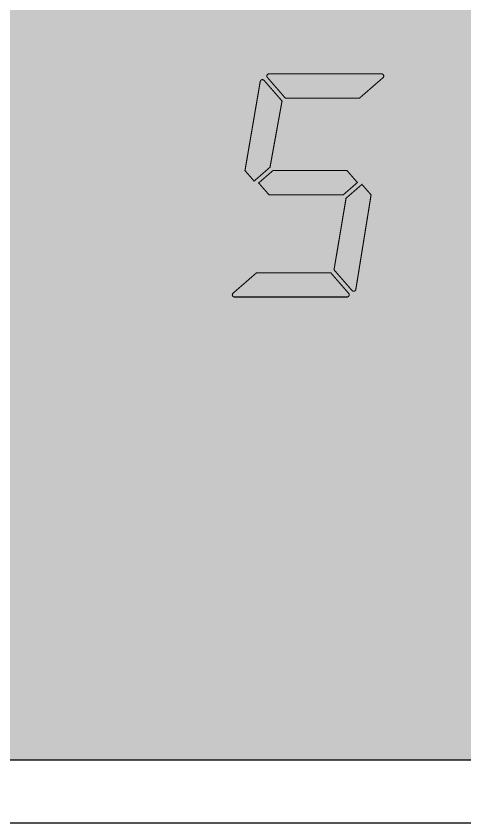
# Model space of a CAD drawing. Header units: millimetres. Extents: x 13402 to 15489, y 85802 to 88728.
# Drawn here: x 14237.18 to 14251.38, y 87165.19 to 87190.74 of the extents above; entities that cross this region are included whole.
import ezdxf

# ---------------------------------------------------------------- set-up
doc = ezdxf.new("R2010")
doc.units = ezdxf.units.MM

# ---------------------------------------------------------------- blocks, each defined once
blk = doc.blocks.new('*U1')
at = {"lineweight": 9}
h = blk.add_hatch(color=250, dxfattribs=at)
h.set_gradient(color1=(217, 227, 231), color2=(224, 232, 235), one_color=1, tint=0.899999976158142, name='INVCYLINDER')
edge = h.paths.add_edge_path()
edge.add_line((-28.00000000004366, -74.9584538140334), (27.99999999995634, -74.9584538140334))
edge.add_arc((27.99999999995634, -72.95845381403342), 2, 270, 360)
edge.add_line((29.99999999995635, -72.95845381403342), (29.99999999995635, -16.95845381403342))
edge.add_arc((27.99999999995634, -16.95845381403342), 2, 0, 90)
edge.add_line((27.99999999995634, -14.95845381403342), (-28.00000000004366, -14.95845381403342))
edge.add_arc((-28.00000000004366, -16.95845381403342), 2, 90, 180)
edge.add_line((-30.00000000004366, -16.95845381403342), (-30.00000000004366, -72.95845381403342))
edge.add_arc((-28.00000000004366, -72.95845381403342), 2, 180, 270)
at = {"color": 252, "true_color": 0x9e9e8a}
blk.add_lwpolyline([(-30.00000000007276, -76.9584538140407), (29.99999999992724, -76.9584538140407, 0.4142135623730951), (31.99999999992724, -74.9584538140407), (31.99999999992724, -14.95845381404069, 0.4142135623730951), (29.99999999992724, -12.95845381404069), (-30.00000000007276, -12.95845381404069, 0.4142135623730951), (-32.00000000007276, -14.95845381404069), (-32.00000000007276, -74.9584538140407, 0.4142135623730951)], format="xyb", close=True, dxfattribs=at)
blk.add_lwpolyline([(-28.00000000004366, -74.9584538140334), (27.99999999995634, -74.9584538140334, 0.4142135623730951), (29.99999999995635, -72.95845381403342), (29.99999999995635, -16.95845381403342, 0.4142135623730951), (27.99999999995634, -14.95845381403342), (-28.00000000004366, -14.95845381403342, 0.4142135623730951), (-30.00000000004366, -16.95845381403342), (-30.00000000004366, -72.95845381403342, 0.4142135623730951)], format="xyb", close=True)
at = {"color": 250, "linetype": 'ByBlock', "lineweight": -2, "const_width": 0.0352778}
for points in [[(-6.025019941356731, -56.62864943953173), (-6.313772041277843, -56.29684943956817), (-5.831563531450228, -53.47584943971742), (-5.827178311286843, -53.4597494396803), (-5.819250181375537, -53.44504943954962), (-5.808285941384383, -53.43314943955192), (-5.794792601256631, -53.42404943970177), (-5.779277031251695, -53.41774943963537), (-5.762246241356479, -53.41564943962294), (-5.751986971285077, -53.41634943940881), (-5.742270271264715, -53.41844943976321), (-5.733128411186044, -53.42194943968206), (-5.724593591265147, -53.42684943950008), (-5.71669794137415, -53.43244943977333), (-5.709473941271426, -53.44014943973161), (-5.140835241356398, -54.09394943965162), (-5.521376941265771, -56.19114943953173)], [(-6.025019941356731, -56.62864943953173), (-6.313772041277843, -56.29684943956817), (-5.831563531450228, -53.47584943971742), (-5.827178311286843, -53.4597494396803), (-5.819250181375537, -53.44504943954962), (-5.808285941384383, -53.43314943955192), (-5.794792601256631, -53.42404943970177), (-5.779277031251695, -53.41774943963537), (-5.762246241356479, -53.41564943962294), (-5.751986971285077, -53.41634943940881), (-5.742270271264715, -53.41844943976321), (-5.733128411186044, -53.42194943968206), (-5.724593591265147, -53.42684943950008), (-5.71669794137415, -53.43244943977333), (-5.709473941271426, -53.44014943973161), (-5.140835241356398, -54.09394943965162), (-5.521376941265771, -56.19114943953173)], [(-6.025019941356731, -56.62864943953173), (-6.313772041277843, -56.29684943956817), (-5.831563531450228, -53.47584943971742), (-5.827178311286843, -53.4597494396803), (-5.819250181375537, -53.44504943954962), (-5.808285941384383, -53.43314943955192), (-5.794792601256631, -53.42404943970177), (-5.779277031251695, -53.41774943963537), (-5.762246241356479, -53.41564943962294), (-5.751986971285077, -53.41634943940881), (-5.742270271264715, -53.41844943976321), (-5.733128411186044, -53.42194943968206), (-5.724593591265147, -53.42684943950008), (-5.71669794137415, -53.43244943977333), (-5.709473941271426, -53.44014943973161), (-5.140835241356398, -54.09394943965162), (-5.521376941265771, -56.19114943953173)], [(-6.025019941356731, -56.62864943953173), (-6.313772041277843, -56.29684943956817), (-5.831563531450228, -53.47584943971742), (-5.827178311286843, -53.4597494396803), (-5.819250181375537, -53.44504943954962), (-5.808285941384383, -53.43314943955192), (-5.794792601256631, -53.42404943970177), (-5.779277031251695, -53.41774943963537), (-5.762246241356479, -53.41564943962294), (-5.751986971285077, -53.41634943940881), (-5.742270271264715, -53.41844943976321), (-5.733128411186044, -53.42194943968206), (-5.724593591265147, -53.42684943950008), (-5.71669794137415, -53.43244943977333), (-5.709473941271426, -53.44014943973161), (-5.140835241356398, -54.09394943965162), (-5.521376941265771, -56.19114943953173)], [(-5.603748391353292, -53.34774943957018), (-5.60906839146628, -53.34144943951833), (-5.613338391267461, -53.33444943968061), (-5.616698391371755, -53.32674943972233), (-5.619078391377115, -53.31904943977133), (-5.620478391268989, -53.31064943969249), (-5.620968391449423, -53.30224943962093), (-5.618448391265701, -53.28334943977097), (-5.611378391360631, -53.26654943962785), (-5.600458391272695, -53.25254943961772), (-5.586248391366098, -53.24204943953373), (-5.569518391275778, -53.23434943956818), (-5.55089839125867, -53.23224943956302), (-1.991328391275601, -53.23224943956302), (-1.972708391258493, -53.23434943956818), (-1.9559783913719, -53.24204943953373), (-1.941838391372584, -53.25254943961772), (-1.930848391188192, -53.26654943962785), (-1.923848391277715, -53.28334943977097), (-1.921328391355928, -53.30224943962093), (-1.922028391287312, -53.3127494397122), (-1.924058391276048, -53.32184943956235), (-1.927418391278479, -53.33164943986776), (-1.932108391294605, -53.3400494396119), (-1.938058391271624, -53.34774943957018), (-1.945408391475211, -53.35474943974259), (-2.689858391269808, -54.00224943961802), (-5.035208391258493, -54.00224943961802)], [(-5.603748391353292, -53.34774943957018), (-5.60906839146628, -53.34144943951833), (-5.613338391267461, -53.33444943968061), (-5.616698391371755, -53.32674943972233), (-5.619078391377115, -53.31904943977133), (-5.620478391268989, -53.31064943969249), (-5.620968391449423, -53.30224943962093), (-5.618448391265701, -53.28334943977097), (-5.611378391360631, -53.26654943962785), (-5.600458391272695, -53.25254943961772), (-5.586248391366098, -53.24204943953373), (-5.569518391275778, -53.23434943956818), (-5.55089839125867, -53.23224943956302), (-1.991328391275601, -53.23224943956302), (-1.972708391258493, -53.23434943956818), (-1.9559783913719, -53.24204943953373), (-1.941838391372584, -53.25254943961772), (-1.930848391188192, -53.26654943962785), (-1.923848391277715, -53.28334943977097), (-1.921328391355928, -53.30224943962093), (-1.922028391287312, -53.3127494397122), (-1.924058391276048, -53.32184943956235), (-1.927418391278479, -53.33164943986776), (-1.932108391294605, -53.3400494396119), (-1.938058391271624, -53.34774943957018), (-1.945408391475211, -53.35474943974259), (-2.689858391269808, -54.00224943961802), (-5.035208391258493, -54.00224943961802)], [(-5.603748391353292, -53.34774943957018), (-5.60906839146628, -53.34144943951833), (-5.613338391267461, -53.33444943968061), (-5.616698391371755, -53.32674943972233), (-5.619078391377115, -53.31904943977133), (-5.620478391268989, -53.31064943969249), (-5.620968391449423, -53.30224943962093), (-5.618448391265701, -53.28334943977097), (-5.611378391360631, -53.26654943962785), (-5.600458391272695, -53.25254943961772), (-5.586248391366098, -53.24204943953373), (-5.569518391275778, -53.23434943956818), (-5.55089839125867, -53.23224943956302), (-1.991328391275601, -53.23224943956302), (-1.972708391258493, -53.23434943956818), (-1.9559783913719, -53.24204943953373), (-1.941838391372584, -53.25254943961772), (-1.930848391188192, -53.26654943962785), (-1.923848391277715, -53.28334943977097), (-1.921328391355928, -53.30224943962093), (-1.922028391287312, -53.3127494397122), (-1.924058391276048, -53.32184943956235), (-1.927418391278479, -53.33164943986776), (-1.932108391294605, -53.3400494396119), (-1.938058391271624, -53.34774943957018), (-1.945408391475211, -53.35474943974259), (-2.689858391269808, -54.00224943961802), (-5.035208391258493, -54.00224943961802)], [(-5.603748391353292, -53.34774943957018), (-5.60906839146628, -53.34144943951833), (-5.613338391267461, -53.33444943968061), (-5.616698391371755, -53.32674943972233), (-5.619078391377115, -53.31904943977133), (-5.620478391268989, -53.31064943969249), (-5.620968391449423, -53.30224943962093), (-5.618448391265701, -53.28334943977097), (-5.611378391360631, -53.26654943962785), (-5.600458391272695, -53.25254943961772), (-5.586248391366098, -53.24204943953373), (-5.569518391275778, -53.23434943956818), (-5.55089839125867, -53.23224943956302), (-1.991328391275601, -53.23224943956302), (-1.972708391258493, -53.23434943956818), (-1.9559783913719, -53.24204943953373), (-1.941838391372584, -53.25254943961772), (-1.930848391188192, -53.26654943962785), (-1.923848391277715, -53.28334943977097), (-1.921328391355928, -53.30224943962093), (-1.922028391287312, -53.3127494397122), (-1.924058391276048, -53.32184943956235), (-1.927418391278479, -53.33164943986776), (-1.932108391294605, -53.3400494396119), (-1.938058391271624, -53.34774943957018), (-1.945408391475211, -53.35474943974259), (-2.689858391269808, -54.00224943961802), (-5.035208391258493, -54.00224943961802)], [(-5.551668391286511, -57.06684943963046), (-5.880318391369655, -56.68884943993908), (-5.42951839127636, -56.29684943956817), (-3.084168391360435, -56.29684943956817), (-2.755518391291843, -56.67484943959426), (-3.20638839136518, -57.06684943963046)], [(-5.551668391286511, -57.06684943963046), (-5.880318391369655, -56.68884943993908), (-5.42951839127636, -56.29684943956817), (-3.084168391360435, -56.29684943956817), (-2.755518391291843, -56.67484943959426), (-3.20638839136518, -57.06684943963046)], [(-5.551668391286511, -57.06684943963046), (-5.880318391369655, -56.68884943993908), (-5.42951839127636, -56.29684943956817), (-3.084168391360435, -56.29684943956817), (-2.755518391291843, -56.67484943959426), (-3.20638839136518, -57.06684943963046)], [(-5.551668391286511, -57.06684943963046), (-5.880318391369655, -56.68884943993908), (-5.42951839127636, -56.29684943956817), (-3.084168391360435, -56.29684943956817), (-2.755518391291843, -56.67484943959426), (-3.20638839136518, -57.06684943963046)], [(-2.322116891155019, -57.06684943963046), (-2.61081789137097, -56.73434943956817), (-3.114488891267683, -57.17254943968874), (-3.495050891157006, -59.4405494398452), (-2.926412891276413, -60.09434943975794), (-2.919181891280459, -60.10204943971621), (-2.911278891275287, -60.10764943966205), (-2.902738891280023, -60.11254943980748), (-2.89358989118773, -60.11604943974089), (-2.883866891250363, -60.1181494397606), (-2.873590891293133, -60.1181494397606), (-2.856580891355406, -60.1167494398469), (-2.841075891294167, -60.1104494394749), (-2.827579891454661, -60.10134943993034), (-2.81661089125555, -60.08944943961251), (-2.808672891245805, -60.07474943948182), (-2.804276891256449, -60.05794943965884)], [(-2.322116891155019, -57.06684943963046), (-2.61081789137097, -56.73434943956817), (-3.114488891267683, -57.17254943968874), (-3.495050891157006, -59.4405494398452), (-2.926412891276413, -60.09434943975794), (-2.919181891280459, -60.10204943971621), (-2.911278891275287, -60.10764943966205), (-2.902738891280023, -60.11254943980748), (-2.89358989118773, -60.11604943974089), (-2.883866891250363, -60.1181494397606), (-2.873590891293133, -60.1181494397606), (-2.856580891355406, -60.1167494398469), (-2.841075891294167, -60.1104494394749), (-2.827579891454661, -60.10134943993034), (-2.81661089125555, -60.08944943961251), (-2.808672891245805, -60.07474943948182), (-2.804276891256449, -60.05794943965884)], [(-2.322116891155019, -57.06684943963046), (-2.61081789137097, -56.73434943956817), (-3.114488891267683, -57.17254943968874), (-3.495050891157006, -59.4405494398452), (-2.926412891276413, -60.09434943975794), (-2.919181891280459, -60.10204943971621), (-2.911278891275287, -60.10764943966205), (-2.902738891280023, -60.11254943980748), (-2.89358989118773, -60.11604943974089), (-2.883866891250363, -60.1181494397606), (-2.873590891293133, -60.1181494397606), (-2.856580891355406, -60.1167494398469), (-2.841075891294167, -60.1104494394749), (-2.827579891454661, -60.10134943993034), (-2.81661089125555, -60.08944943961251), (-2.808672891245805, -60.07474943948182), (-2.804276891256449, -60.05794943965884)], [(-2.322116891155019, -57.06684943963046), (-2.61081789137097, -56.73434943956817), (-3.114488891267683, -57.17254943968874), (-3.495050891157006, -59.4405494398452), (-2.926412891276413, -60.09434943975794), (-2.919181891280459, -60.10204943971621), (-2.911278891275287, -60.10764943966205), (-2.902738891280023, -60.11254943980748), (-2.89358989118773, -60.11604943974089), (-2.883866891250363, -60.1181494397606), (-2.873590891293133, -60.1181494397606), (-2.856580891355406, -60.1167494398469), (-2.841075891294167, -60.1104494394749), (-2.827579891454661, -60.10134943993034), (-2.81661089125555, -60.08944943961251), (-2.808672891245805, -60.07474943948182), (-2.804276891256449, -60.05794943965884)], [(-6.644553891354007, -60.30224943962093), (-6.663173891371116, -60.29944943980808), (-6.679903891257708, -60.29244943931553), (-6.694043891286128, -60.28194943955168), (-6.705033891252242, -60.26724943974841), (-6.712103891157312, -60.25044943960529), (-6.714553891273681, -60.23224943987589), (-6.713853891284088, -60.22174943947175), (-6.71182389135356, -60.21194943947921), (-6.708463891336577, -60.20284943962178), (-6.703773891364107, -60.19444943955022), (-6.697753891276079, -60.18674943959195), (-6.690473891372676, -60.17904943963367), (-5.946002891272655, -59.5322494398788), (-3.600694891356397, -59.5322494398788), (-3.032133891276316, -60.18604943947138), (-3.026827891269931, -60.19304943963653), (-3.022508891357574, -60.20004943981621), (-3.019176891277311, -60.20774943978176), (-3.016803891252493, -60.21544943974004), (-3.015389891254017, -60.22384943948418), (-3.01492089133535, -60.23224943987589), (-3.017419891257304, -60.25044943960529), (-3.024475891375914, -60.26724943974841), (-3.035423891356913, -60.28194943955168), (-3.049598891244386, -60.29244943931553), (-3.066328891247394, -60.29944943980808), (-3.084955891274148, -60.30224943962093)], [(-6.644553891354007, -60.30224943962093), (-6.663173891371116, -60.29944943980808), (-6.679903891257708, -60.29244943931553), (-6.694043891286128, -60.28194943955168), (-6.705033891252242, -60.26724943974841), (-6.712103891157312, -60.25044943960529), (-6.714553891273681, -60.23224943987589), (-6.713853891284088, -60.22174943947175), (-6.71182389135356, -60.21194943947921), (-6.708463891336577, -60.20284943962178), (-6.703773891364107, -60.19444943955022), (-6.697753891276079, -60.18674943959195), (-6.690473891372676, -60.17904943963367), (-5.946002891272655, -59.5322494398788), (-3.600694891356397, -59.5322494398788), (-3.032133891276316, -60.18604943947138), (-3.026827891269931, -60.19304943963653), (-3.022508891357574, -60.20004943981621), (-3.019176891277311, -60.20774943978176), (-3.016803891252493, -60.21544943974004), (-3.015389891254017, -60.22384943948418), (-3.01492089133535, -60.23224943987589), (-3.017419891257304, -60.25044943960529), (-3.024475891375914, -60.26724943974841), (-3.035423891356913, -60.28194943955168), (-3.049598891244386, -60.29244943931553), (-3.066328891247394, -60.29944943980808), (-3.084955891274148, -60.30224943962093)], [(-6.644553891354007, -60.30224943962093), (-6.663173891371116, -60.29944943980808), (-6.679903891257708, -60.29244943931553), (-6.694043891286128, -60.28194943955168), (-6.705033891252242, -60.26724943974841), (-6.712103891157312, -60.25044943960529), (-6.714553891273681, -60.23224943987589), (-6.713853891284088, -60.22174943947175), (-6.71182389135356, -60.21194943947921), (-6.708463891336577, -60.20284943962178), (-6.703773891364107, -60.19444943955022), (-6.697753891276079, -60.18674943959195), (-6.690473891372676, -60.17904943963367), (-5.946002891272655, -59.5322494398788), (-3.600694891356397, -59.5322494398788), (-3.032133891276316, -60.18604943947138), (-3.026827891269931, -60.19304943963653), (-3.022508891357574, -60.20004943981621), (-3.019176891277311, -60.20774943978176), (-3.016803891252493, -60.21544943974004), (-3.015389891254017, -60.22384943948418), (-3.01492089133535, -60.23224943987589), (-3.017419891257304, -60.25044943960529), (-3.024475891375914, -60.26724943974841), (-3.035423891356913, -60.28194943955168), (-3.049598891244386, -60.29244943931553), (-3.066328891247394, -60.29944943980808), (-3.084955891274148, -60.30224943962093)], [(-6.644553891354007, -60.30224943962093), (-6.663173891371116, -60.29944943980808), (-6.679903891257708, -60.29244943931553), (-6.694043891286128, -60.28194943955168), (-6.705033891252242, -60.26724943974841), (-6.712103891157312, -60.25044943960529), (-6.714553891273681, -60.23224943987589), (-6.713853891284088, -60.22174943947175), (-6.71182389135356, -60.21194943947921), (-6.708463891336577, -60.20284943962178), (-6.703773891364107, -60.19444943955022), (-6.697753891276079, -60.18674943959195), (-6.690473891372676, -60.17904943963367), (-5.946002891272655, -59.5322494398788), (-3.600694891356397, -59.5322494398788), (-3.032133891276316, -60.18604943947138), (-3.026827891269931, -60.19304943963653), (-3.022508891357574, -60.20004943981621), (-3.019176891277311, -60.20774943978176), (-3.016803891252493, -60.21544943974004), (-3.015389891254017, -60.22384943948418), (-3.01492089133535, -60.23224943987589), (-3.017419891257304, -60.25044943960529), (-3.024475891375914, -60.26724943974841), (-3.035423891356913, -60.28194943955168), (-3.049598891244386, -60.29244943931553), (-3.066328891247394, -60.29944943980808), (-3.084955891274148, -60.30224943962093)]]:
    blk.add_lwpolyline(points, close=True, dxfattribs=at)

msp = doc.modelspace()

# ---------------------------------------------------------------- block references
msp.add_blockref('*U1', (14250.73396515855, 87242.14759021418))

doc.saveas('drawing.dxf')
